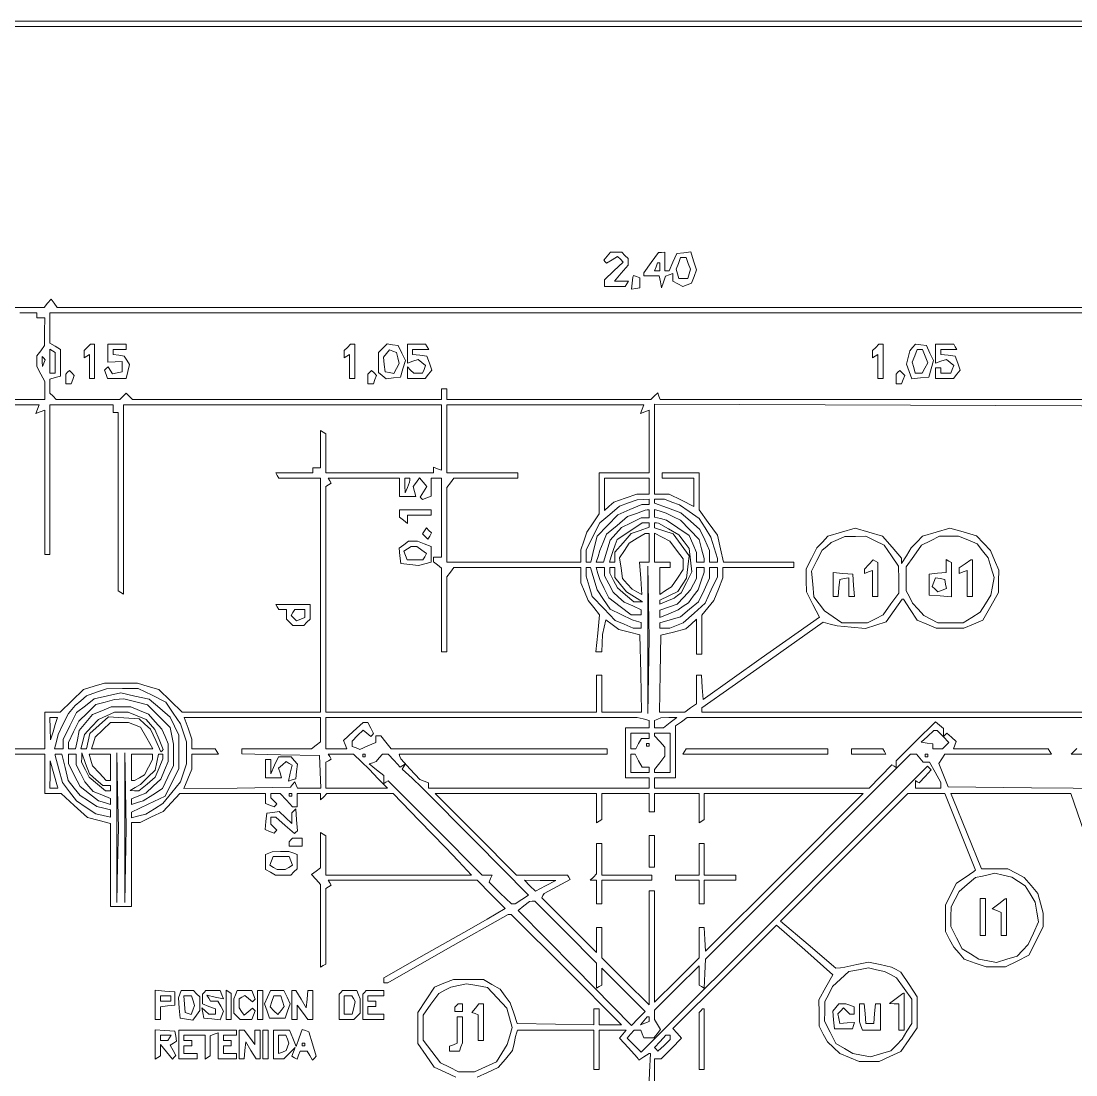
# Paper-space layout 'AN-06-DGE-026' of a CAD drawing. Header units: metres, sheet in millimetres. Extents: x 12 to 193, y 4 to 291.
# Drawn here: x 62 to 112.2, y 219.4 to 269.6 of the extents above; entities that cross this region are included whole.
import ezdxf

# ---------------------------------------------------------------- set-up
doc = ezdxf.new("R2010")
doc.units = ezdxf.units.M
doc.layers.add('DGE_CONTORNOS', color=7, linetype='Continuous', lineweight=0)
doc.layers.add('DGE_DATOS', color=7, linetype='Continuous', lineweight=0)

# ---------------------------------------------------------------- blocks, each defined once
blk = doc.blocks.new('LP_REF_DGE_MT_026')
at = {"layer": 'DGE_CONTORNOS'}
for points in [[(29.55, 147.493), (29.55, 25.344), (111.148, 25.344), (192.746, 25.344), (192.746, 147.493), (192.746, 269.642), (111.148, 269.642), (29.55, 269.642)], [(192.495, 201.684), (192.495, 133.976), (186.363, 133.976), (180.231, 133.976), (180.231, 131.348), (180.231, 128.72), (111.649, 128.72), (43.066, 128.72), (43.066, 199.056), (43.066, 269.392), (117.781, 269.392), (192.495, 269.392)], [(89.87, 258.438), (89.712, 258.247), (89.78, 258.179), (89.848, 258.111), (90.108, 258.273), (90.367, 258.435), (90.503, 258.299), (90.639, 258.163), (90.193, 257.742), (89.747, 257.322), (89.747, 257.162), (89.747, 257.002), (90.241, 257.002), (90.734, 257.002), (90.811, 257.127), (90.889, 257.252), (90.557, 257.252), (90.226, 257.252), (90.55, 257.637), (90.874, 258.022), (90.874, 258.175), (90.874, 258.328), (90.724, 258.478), (90.573, 258.629), (90.301, 258.629), (90.028, 258.629)], [(91.969, 258.137), (91.625, 257.65), (91.625, 257.576), (91.625, 257.502), (91.991, 257.502), (92.358, 257.502), (92.414, 257.221), (92.469, 256.939), (92.56, 257.212), (92.651, 257.485), (92.826, 257.552), (93.001, 257.62), (93.001, 257.44), (93.001, 257.261), (93.243, 257.132), (93.484, 257.003), (93.69, 257.082), (93.897, 257.161), (94.016, 257.475), (94.135, 257.789), (93.994, 258.216), (93.853, 258.643), (93.521, 258.604), (93.189, 258.566), (93.01, 258.159), (92.831, 257.753), (92.728, 257.753), (92.626, 257.753), (92.626, 258.191), (92.626, 258.629), (92.469, 258.626), (92.313, 258.623)], [(93.738, 258.101), (93.84, 257.824), (93.781, 257.601), (93.723, 257.377), (93.502, 257.377), (93.281, 257.377), (93.222, 257.601), (93.164, 257.824), (93.266, 258.101), (93.369, 258.378), (93.502, 258.378), (93.635, 258.378)], [(92.376, 257.94), (92.376, 257.753), (92.254, 257.753), (92.133, 257.753), (92.205, 257.94), (92.277, 258.128), (92.326, 258.128), (92.376, 258.128)], [(91.108, 257.481), (91.092, 257.44), (91.062, 257.152), (91.032, 256.865), (91.235, 256.904), (91.437, 256.942), (91.437, 257.181), (91.437, 257.419), (91.28, 257.471), (91.124, 257.523)], [(65.118, 254.098), (64.968, 253.948), (64.968, 253.778), (64.968, 253.608), (65.093, 253.685), (65.218, 253.762), (65.218, 253.192), (65.218, 252.621), (65.343, 252.621), (65.468, 252.621), (65.468, 253.435), (65.468, 254.248), (65.368, 254.248), (65.268, 254.248)], [(66.094, 253.818), (66.094, 253.388), (66.438, 253.411), (66.782, 253.435), (66.782, 253.186), (66.782, 252.938), (66.547, 252.892), (66.312, 252.847), (66.21, 253.012), (66.108, 253.177), (66.023, 253.092), (65.938, 253.008), (66.012, 252.814), (66.086, 252.621), (66.526, 252.621), (66.965, 252.621), (67.049, 252.954), (67.132, 253.286), (67.007, 253.485), (66.882, 253.685), (66.613, 253.725), (66.344, 253.765), (66.344, 253.882), (66.344, 253.998), (66.657, 253.998), (66.97, 253.998), (66.97, 254.123), (66.97, 254.248), (66.532, 254.248), (66.094, 254.248)], [(77.508, 254.098), (77.358, 253.948), (77.358, 253.778), (77.358, 253.608), (77.483, 253.685), (77.608, 253.762), (77.608, 253.192), (77.608, 252.621), (77.733, 252.621), (77.858, 252.621), (77.858, 253.435), (77.858, 254.248), (77.758, 254.248), (77.658, 254.248)], [(79.188, 254.058), (78.984, 253.855), (78.984, 253.379), (78.984, 252.902), (79.165, 252.753), (79.345, 252.603), (79.693, 252.644), (80.04, 252.684), (80.152, 253.076), (80.264, 253.468), (80.092, 253.827), (79.921, 254.186), (79.656, 254.224), (79.391, 254.262)], [(80.361, 253.802), (80.361, 253.355), (80.617, 253.437), (80.874, 253.518), (81.048, 253.373), (81.222, 253.229), (81.154, 253.05), (81.085, 252.872), (80.873, 252.872), (80.662, 252.872), (80.511, 253.022), (80.361, 253.172), (80.361, 252.897), (80.361, 252.621), (80.784, 252.621), (81.207, 252.621), (81.369, 252.817), (81.531, 253.012), (81.413, 253.348), (81.295, 253.685), (80.953, 253.725), (80.611, 253.764), (80.611, 253.881), (80.611, 253.998), (80.994, 253.998), (81.377, 253.998), (81.3, 254.123), (81.222, 254.248), (80.792, 254.248), (80.361, 254.248)], [(102.663, 254.098), (102.513, 253.948), (102.513, 253.778), (102.513, 253.608), (102.638, 253.685), (102.763, 253.762), (102.763, 253.192), (102.763, 252.621), (102.888, 252.621), (103.013, 252.621), (103.013, 253.435), (103.013, 254.248), (102.913, 254.248), (102.813, 254.248)], [(104.42, 254.097), (104.285, 253.934), (104.205, 253.617), (104.126, 253.3), (104.258, 252.953), (104.39, 252.605), (104.793, 252.645), (105.196, 252.684), (105.307, 253.076), (105.419, 253.468), (105.247, 253.827), (105.076, 254.186), (104.816, 254.223), (104.556, 254.26)], [(105.516, 253.802), (105.516, 253.355), (105.773, 253.437), (106.029, 253.518), (106.203, 253.373), (106.377, 253.229), (106.309, 253.05), (106.24, 252.872), (106.003, 252.872), (105.767, 252.872), (105.767, 252.997), (105.767, 253.122), (105.641, 253.122), (105.516, 253.122), (105.516, 252.872), (105.516, 252.621), (105.939, 252.621), (106.362, 252.621), (106.524, 252.817), (106.686, 253.012), (106.568, 253.348), (106.45, 253.685), (106.108, 253.725), (105.767, 253.764), (105.767, 253.881), (105.767, 253.998), (106.149, 253.998), (106.532, 253.998), (106.455, 254.123), (106.378, 254.248), (105.947, 254.248), (105.516, 254.248)], [(63.591, 253.365), (63.591, 252.872), (63.466, 252.872), (63.341, 252.872), (63.341, 253.442), (63.341, 254.013), (63.466, 253.935), (63.591, 253.858)], [(79.904, 253.594), (79.973, 253.332), (79.846, 253.094), (79.719, 252.856), (79.508, 252.896), (79.297, 252.936), (79.257, 253.287), (79.217, 253.638), (79.36, 253.81), (79.503, 253.983), (79.67, 253.919), (79.836, 253.856)], [(105.019, 253.677), (105.141, 253.356), (105.011, 253.114), (104.882, 252.872), (104.713, 252.872), (104.544, 252.872), (104.475, 253.135), (104.406, 253.399), (104.52, 253.699), (104.634, 253.998), (104.765, 253.998), (104.897, 253.998)], [(63.051, 253.349), (62.985, 253.184), (62.975, 253.424), (62.965, 253.664), (63.041, 253.589), (63.117, 253.513)], [(64.177, 252.915), (64.092, 252.83), (64.092, 252.6), (64.092, 252.371), (64.221, 252.371), (64.35, 252.371), (64.425, 252.567), (64.5, 252.763), (64.382, 252.882), (64.263, 253.001)], [(78.569, 252.915), (78.484, 252.83), (78.484, 252.6), (78.484, 252.371), (78.613, 252.371), (78.742, 252.371), (78.817, 252.567), (78.893, 252.763), (78.774, 252.882), (78.655, 253.001)], [(103.725, 252.915), (103.639, 252.83), (103.639, 252.6), (103.639, 252.371), (103.768, 252.371), (103.897, 252.371), (103.972, 252.567), (104.048, 252.763), (103.929, 252.882), (103.81, 253.001)], [(91.536, 251.16), (91.456, 250.951), (91.665, 251.031), (91.875, 251.112), (91.875, 249.614), (91.875, 248.116), (90.686, 248.116), (89.497, 248.116), (89.497, 247.144), (89.497, 246.171), (89.205, 245.736), (88.912, 245.3), (88.767, 244.874), (88.621, 244.449), (88.621, 244.155), (88.621, 243.861), (85.43, 243.861), (82.238, 243.861), (82.242, 245.644), (82.246, 247.427), (82.413, 247.646), (82.579, 247.865), (84.098, 247.865), (85.617, 247.865), (85.617, 247.991), (85.617, 248.116), (83.928, 248.116), (82.238, 248.116), (82.238, 249.743), (82.238, 251.37), (86.928, 251.37), (91.617, 251.37)], [(79.986, 247.427), (79.986, 246.989), (80.376, 246.989), (80.766, 246.989), (80.702, 247.234), (80.638, 247.478), (80.788, 247.683), (80.937, 247.888), (81.111, 247.679), (81.285, 247.47), (81.127, 247.217), (80.97, 246.965), (81.023, 246.912), (81.076, 246.858), (81.282, 246.937), (81.487, 247.016), (81.487, 247.441), (81.487, 247.865), (81.738, 247.865), (81.988, 247.865), (81.988, 245.988), (81.988, 244.111), (81.8, 244.111), (81.613, 244.111), (81.613, 244.001), (81.613, 243.891), (81.8, 243.735), (81.988, 243.58), (81.988, 241.593), (81.988, 239.605), (82.113, 239.605), (82.238, 239.605), (82.242, 241.389), (82.246, 243.172), (82.413, 243.391), (82.579, 243.61), (85.6, 243.61), (88.621, 243.61), (88.621, 243.25), (88.621, 242.89), (88.797, 242.468), (88.974, 242.046), (89.243, 241.703), (89.513, 241.361), (89.426, 240.483), (89.34, 239.605), (89.481, 239.605), (89.622, 239.605), (89.637, 240.012), (89.652, 240.419), (89.731, 240.766), (89.81, 241.114), (90.12, 240.892), (90.43, 240.669), (90.934, 240.538), (91.437, 240.407), (91.472, 238.567), (91.506, 236.727), (90.564, 236.727), (89.622, 236.727), (89.622, 237.603), (89.622, 238.479), (89.497, 238.479), (89.372, 238.479), (89.372, 237.603), (89.372, 236.727), (82.927, 236.727), (76.482, 236.727), (76.482, 242.101), (76.482, 247.475), (76.609, 247.554), (76.736, 247.632), (76.664, 247.749), (76.592, 247.865), (78.289, 247.865), (79.986, 247.865)], [(80.478, 247.772), (80.469, 247.678), (80.361, 247.427), (80.254, 247.177), (80.245, 247.521), (80.236, 247.865), (80.361, 247.865), (80.486, 247.865)], [(91.875, 247.49), (91.875, 247.115), (91.578, 247.115), (91.281, 247.115), (90.739, 246.924), (90.198, 246.733), (89.973, 246.529), (89.747, 246.325), (89.747, 247.095), (89.747, 247.865), (90.811, 247.865), (91.875, 247.865)], [(91.875, 246.739), (91.875, 246.614), (91.698, 246.614), (91.52, 246.614), (90.954, 246.371), (90.387, 246.128), (89.891, 245.617), (89.395, 245.106), (89.246, 244.483), (89.097, 243.861), (88.984, 243.861), (88.871, 243.861), (88.871, 244.149), (88.871, 244.437), (89.197, 245.092), (89.523, 245.746), (89.997, 246.143), (90.47, 246.541), (90.891, 246.693), (91.312, 246.845), (91.593, 246.855), (91.875, 246.864)], [(92.962, 246.732), (93.314, 246.6), (93.784, 246.277), (94.254, 245.953), (94.535, 245.503), (94.816, 245.052), (94.97, 244.55), (95.125, 244.048), (95.127, 243.954), (95.129, 243.861), (94.941, 243.861), (94.753, 243.861), (94.751, 244.142), (94.748, 244.424), (94.52, 244.925), (94.292, 245.427), (93.837, 245.827), (93.382, 246.226), (92.754, 246.45), (92.125, 246.673), (92.125, 246.768), (92.125, 246.864), (92.367, 246.864), (92.61, 246.864)], [(79.986, 246.191), (79.986, 246.019), (80.173, 245.863), (80.361, 245.707), (80.361, 245.91), (80.361, 246.113), (80.924, 246.113), (81.487, 246.113), (81.487, 246.238), (81.487, 246.364), (80.737, 246.364), (79.986, 246.364)], [(91.875, 246.176), (91.875, 245.988), (91.682, 245.988), (91.49, 245.988), (91.025, 245.75), (90.561, 245.512), (90.291, 245.218), (90.021, 244.924), (89.865, 244.392), (89.708, 243.861), (89.531, 243.861), (89.355, 243.861), (89.441, 244.142), (89.527, 244.424), (89.685, 244.811), (89.844, 245.199), (90.345, 245.619), (90.845, 246.04), (91.266, 246.192), (91.687, 246.345), (91.781, 246.354), (91.875, 246.364)], [(93.027, 246.035), (93.365, 245.863), (93.808, 245.406), (94.251, 244.95), (94.376, 244.499), (94.502, 244.048), (94.502, 243.954), (94.503, 243.861), (94.315, 243.861), (94.128, 243.861), (94.128, 244.097), (94.128, 244.332), (93.958, 244.737), (93.787, 245.142), (93.245, 245.506), (92.702, 245.871), (92.414, 245.943), (92.125, 246.015), (92.125, 246.198), (92.125, 246.381), (92.407, 246.294), (92.688, 246.207)], [(91.875, 245.638), (91.875, 245.538), (91.445, 245.383), (91.016, 245.227), (90.632, 244.79), (90.248, 244.352), (90.248, 244.107), (90.248, 243.861), (90.114, 243.861), (89.981, 243.861), (90.069, 244.142), (90.156, 244.424), (90.255, 244.687), (90.353, 244.95), (90.948, 245.344), (91.542, 245.738), (91.709, 245.738), (91.875, 245.738)], [(92.802, 245.454), (93.291, 245.175), (93.535, 244.845), (93.78, 244.515), (93.842, 243.96), (93.905, 243.404), (93.65, 242.904), (93.395, 242.405), (93.229, 242.281), (93.064, 242.157), (92.72, 242.01), (92.376, 241.864), (92.376, 241.963), (92.376, 242.062), (92.807, 242.268), (93.239, 242.474), (93.449, 242.794), (93.658, 243.113), (93.716, 243.643), (93.775, 244.173), (93.396, 244.693), (93.018, 245.212), (92.571, 245.36), (92.125, 245.507), (92.125, 245.622), (92.125, 245.738), (92.219, 245.736), (92.313, 245.734)], [(81.175, 245.362), (81.084, 245.215), (81.209, 245.09), (81.334, 244.965), (81.425, 245.112), (81.516, 245.259), (81.391, 245.384), (81.265, 245.509)], [(91.875, 244.549), (91.875, 243.861), (91.648, 243.861), (91.421, 243.861), (91.476, 243.097), (91.531, 242.333), (91.295, 242.459), (91.059, 242.586), (90.83, 242.838), (90.602, 243.09), (90.536, 243.583), (90.47, 244.076), (90.698, 244.424), (90.926, 244.772), (91.306, 245.004), (91.687, 245.236), (91.781, 245.237), (91.875, 245.237)], [(93.183, 244.443), (93.502, 244.025), (93.502, 243.773), (93.502, 243.522), (93.22, 243.11), (92.939, 242.697), (92.657, 242.513), (92.376, 242.328), (92.376, 242.969), (92.376, 243.61), (92.626, 243.61), (92.876, 243.61), (92.876, 243.735), (92.876, 243.861), (92.501, 243.861), (92.125, 243.861), (92.125, 244.552), (92.125, 245.244), (92.494, 245.053), (92.863, 244.862)], [(80.187, 244.699), (79.964, 244.537), (80.006, 244.167), (80.048, 243.798), (80.472, 243.757), (80.896, 243.717), (81.192, 243.791), (81.487, 243.865), (81.487, 244.242), (81.487, 244.618), (81.166, 244.74), (80.845, 244.862), (80.627, 244.862), (80.409, 244.862)], [(102.633, 244.887), (103.065, 244.674), (103.411, 244.173), (103.756, 243.673), (103.76, 243.035), (103.764, 242.396), (103.391, 241.881), (103.018, 241.367), (102.647, 241.174), (102.275, 240.982), (101.661, 240.982), (101.048, 240.982), (100.634, 241.264), (100.22, 241.545), (99.972, 241.88), (99.724, 242.215), (99.666, 242.828), (99.607, 243.441), (99.862, 243.941), (100.117, 244.441), (100.332, 244.62), (100.547, 244.799), (100.873, 244.946), (101.199, 245.092), (101.699, 245.096), (102.2, 245.1)], [(107.054, 244.928), (107.496, 244.743), (107.757, 244.41), (108.019, 244.077), (108.161, 243.605), (108.302, 243.134), (108.223, 242.715), (108.144, 242.296), (107.895, 241.888), (107.646, 241.48), (107.238, 241.232), (106.83, 240.983), (106.23, 240.983), (105.629, 240.982), (105.291, 241.158), (104.953, 241.334), (104.687, 241.627), (104.421, 241.921), (104.27, 242.214), (104.119, 242.506), (104.119, 243.077), (104.119, 243.648), (104.479, 244.161), (104.838, 244.674), (105.271, 244.887), (105.704, 245.1), (106.158, 245.106), (106.612, 245.112)], [(81.045, 244.443), (81.275, 244.274), (81.186, 244.13), (81.097, 243.986), (80.725, 243.986), (80.353, 243.986), (80.276, 244.186), (80.2, 244.386), (80.374, 244.497), (80.549, 244.608), (80.681, 244.61), (80.814, 244.612)], [(91.843, 238.455), (91.805, 236.664), (91.805, 240.169), (91.805, 243.673), (91.843, 241.96), (91.882, 240.246)], [(102.342, 243.754), (102.137, 243.528), (102.137, 243.431), (102.137, 243.333), (102.325, 243.405), (102.513, 243.477), (102.513, 242.855), (102.513, 242.234), (102.638, 242.234), (102.763, 242.234), (102.763, 243.04), (102.763, 243.846), (102.655, 243.913), (102.546, 243.98)], [(106.017, 243.688), (106.017, 243.376), (105.61, 243.337), (105.203, 243.297), (105.203, 242.797), (105.203, 242.296), (105.735, 242.258), (106.267, 242.219), (106.267, 243.033), (106.267, 243.846), (106.142, 243.923), (106.017, 244.001)], [(106.921, 243.791), (106.643, 243.596), (106.643, 243.465), (106.643, 243.333), (106.83, 243.405), (107.018, 243.477), (107.018, 242.855), (107.018, 242.234), (107.143, 242.234), (107.268, 242.234), (107.268, 243.11), (107.268, 243.986), (107.234, 243.986), (107.199, 243.986)], [(89.237, 243.078), (89.392, 242.546), (89.703, 242.09), (90.013, 241.634), (90.537, 241.377), (91.061, 241.12), (91.28, 241.055), (91.499, 240.99), (91.499, 240.861), (91.499, 240.732), (91.308, 240.732), (91.116, 240.732), (90.689, 240.91), (90.261, 241.089), (89.711, 241.664), (89.16, 242.239), (89.016, 242.72), (88.871, 243.201), (88.871, 243.406), (88.871, 243.61), (88.977, 243.61), (89.082, 243.61)], [(89.747, 243.416), (89.747, 243.222), (89.951, 242.829), (90.154, 242.436), (90.42, 242.203), (90.686, 241.97), (91.093, 241.787), (91.499, 241.604), (91.499, 241.481), (91.499, 241.358), (91.259, 241.358), (91.018, 241.358), (90.488, 241.764), (89.957, 242.171), (89.739, 242.609), (89.52, 243.047), (89.438, 243.329), (89.355, 243.61), (89.551, 243.61), (89.747, 243.61)], [(90.248, 243.377), (90.248, 243.143), (90.518, 242.8), (90.789, 242.456), (91.176, 242.22), (91.562, 241.984), (91.353, 241.984), (91.143, 241.983), (90.754, 242.311), (90.364, 242.639), (90.181, 242.993), (89.998, 243.348), (89.998, 243.479), (89.998, 243.61), (90.123, 243.61), (90.248, 243.61)], [(94.503, 243.504), (94.503, 243.397), (94.358, 242.972), (94.213, 242.546), (93.978, 242.242), (93.743, 241.938), (93.5, 241.767), (93.257, 241.597), (92.816, 241.413), (92.376, 241.229), (92.376, 241.409), (92.376, 241.588), (92.793, 241.726), (93.21, 241.864), (93.529, 242.205), (93.847, 242.546), (93.987, 242.82), (94.128, 243.093), (94.128, 243.352), (94.128, 243.61), (94.315, 243.61), (94.503, 243.61)], [(95.128, 243.391), (95.126, 243.172), (94.834, 242.546), (94.542, 241.921), (94.016, 241.446), (93.489, 240.971), (93.174, 240.851), (92.86, 240.732), (92.618, 240.732), (92.376, 240.732), (92.376, 240.852), (92.376, 240.972), (92.869, 241.12), (93.363, 241.268), (93.792, 241.622), (94.222, 241.976), (94.488, 242.541), (94.753, 243.107), (94.753, 243.359), (94.753, 243.61), (94.941, 243.61), (95.129, 243.61)], [(100.635, 242.804), (100.635, 242.234), (100.753, 242.234), (100.87, 242.234), (100.909, 242.639), (100.948, 243.045), (101.167, 243.087), (101.386, 243.128), (101.386, 242.681), (101.386, 242.234), (101.519, 242.234), (101.651, 242.234), (101.613, 242.765), (101.574, 243.297), (101.105, 243.336), (100.635, 243.375)], [(105.993, 242.826), (106.035, 242.608), (105.83, 242.529), (105.625, 242.451), (105.491, 242.584), (105.358, 242.717), (105.437, 242.923), (105.516, 243.128), (105.733, 243.086), (105.951, 243.044)], [(74.166, 241.733), (74.244, 241.608), (74.424, 241.608), (74.604, 241.608), (74.604, 241.383), (74.604, 241.157), (74.754, 241.007), (74.905, 240.857), (75.167, 240.857), (75.43, 240.857), (75.58, 241.007), (75.731, 241.157), (75.731, 241.508), (75.731, 241.858), (74.91, 241.858), (74.089, 241.858)], [(75.48, 241.416), (75.48, 241.225), (75.284, 241.149), (75.088, 241.074), (74.957, 241.205), (74.826, 241.336), (74.91, 241.472), (74.994, 241.608), (75.237, 241.608), (75.48, 241.608)], [(68.2, 237.528), (68.853, 237.203), (69.206, 236.683), (69.559, 236.164), (69.704, 235.738), (69.849, 235.313), (69.849, 234.787), (69.849, 234.261), (69.705, 233.836), (69.562, 233.41), (69.142, 232.889), (68.722, 232.367), (68.315, 232.116), (67.909, 231.865), (67.565, 231.78), (67.22, 231.694), (67.22, 231.826), (67.22, 231.958), (68.023, 232.341), (68.826, 232.725), (69.15, 233.374), (69.473, 234.023), (69.473, 234.824), (69.473, 235.625), (69.269, 236.055), (69.065, 236.485), (68.565, 236.913), (68.064, 237.342), (67.388, 237.493), (66.713, 237.644), (66.083, 237.499), (65.453, 237.353), (65.029, 237.03), (64.604, 236.706), (64.286, 236.066), (63.967, 235.426), (63.967, 235.2), (63.967, 234.975), (63.765, 234.975), (63.564, 234.975), (63.647, 235.319), (63.731, 235.663), (63.976, 236.164), (64.221, 236.664), (64.378, 236.852), (64.534, 237.04), (64.805, 237.271), (65.076, 237.502), (65.554, 237.672), (66.031, 237.842), (66.789, 237.848), (67.547, 237.853)], [(67.422, 237.211), (67.985, 237.069), (68.524, 236.53), (69.063, 235.99), (69.143, 235.592), (69.223, 235.194), (69.223, 234.686), (69.223, 234.178), (68.957, 233.629), (68.692, 233.081), (68.238, 232.788), (67.784, 232.496), (67.502, 232.413), (67.22, 232.33), (67.22, 232.466), (67.22, 232.603), (67.565, 232.733), (67.909, 232.863), (68.263, 233.199), (68.618, 233.535), (68.795, 233.957), (68.973, 234.38), (68.973, 234.796), (68.973, 235.213), (68.824, 235.563), (68.675, 235.913), (68.354, 236.268), (68.034, 236.622), (67.612, 236.8), (67.19, 236.977), (66.72, 236.977), (66.25, 236.977), (65.811, 236.794), (65.373, 236.611), (65.05, 236.227), (64.727, 235.843), (64.646, 235.409), (64.564, 234.975), (64.391, 234.975), (64.217, 234.975), (64.217, 235.123), (64.217, 235.271), (64.466, 235.785), (64.715, 236.3), (65.123, 236.691), (65.531, 237.083), (65.969, 237.207), (66.407, 237.33), (66.633, 237.341), (66.859, 237.353)], [(67.489, 236.549), (67.914, 236.372), (68.126, 236.138), (68.337, 235.904), (68.537, 235.426), (68.737, 234.948), (68.677, 234.888), (68.618, 234.829), (68.375, 235.371), (68.133, 235.913), (67.86, 236.156), (67.586, 236.399), (66.86, 236.451), (66.134, 236.504), (65.685, 236.109), (65.236, 235.715), (65.154, 235.345), (65.073, 234.975), (64.944, 234.975), (64.815, 234.975), (64.9, 235.319), (64.986, 235.663), (65.321, 236.022), (65.656, 236.382), (66.031, 236.549), (66.407, 236.717), (66.736, 236.722), (67.065, 236.727)], [(63.594, 236.132), (63.486, 235.788), (63.423, 235.6), (63.361, 235.413), (63.351, 235.945), (63.341, 236.477), (63.522, 236.477), (63.703, 236.477)], [(67.369, 236.116), (67.658, 236.006), (67.948, 235.49), (68.238, 234.975), (66.782, 234.975), (65.326, 234.975), (65.407, 235.256), (65.488, 235.538), (65.856, 235.882), (66.223, 236.226), (66.651, 236.226), (67.079, 236.226)], [(76.231, 235.896), (76.231, 235.315), (76.012, 235.149), (75.793, 234.983), (74.135, 234.979), (72.477, 234.975), (72.477, 234.853), (72.477, 234.731), (74.323, 234.696), (76.169, 234.662), (76.206, 233.88), (76.243, 233.097), (75.684, 233.097), (75.126, 233.097), (75.062, 233.254), (74.999, 233.41), (74.895, 233.276), (74.792, 233.143), (72.252, 233.111), (69.713, 233.08), (69.906, 233.542), (70.099, 234.004), (70.099, 234.364), (70.099, 234.724), (70.732, 234.724), (71.365, 234.724), (71.288, 234.85), (71.21, 234.975), (70.655, 234.975), (70.099, 234.975), (70.099, 235.209), (70.099, 235.444), (69.917, 235.96), (69.735, 236.477), (72.983, 236.477), (76.231, 236.477)], [(91.593, 236.398), (91.875, 236.322), (91.875, 236.149), (91.875, 235.976), (91.312, 235.976), (90.749, 235.976), (90.749, 234.787), (90.749, 233.598), (91.312, 233.598), (91.875, 233.598), (91.875, 233.348), (91.875, 233.097), (86.619, 233.097), (81.362, 233.097), (81.362, 233.227), (81.362, 233.356), (81.156, 233.435), (80.949, 233.514), (80.499, 234.009), (80.048, 234.504), (80.007, 234.614), (79.965, 234.724), (84.919, 234.724), (89.873, 234.724), (89.873, 234.85), (89.873, 234.975), (84.728, 234.975), (79.584, 234.975), (79.338, 235.288), (79.091, 235.6), (78.975, 235.6), (78.859, 235.6), (78.859, 235.443), (78.859, 235.286), (78.48, 235.118), (78.101, 234.951), (77.917, 235.021), (77.733, 235.092), (77.733, 235.221), (77.733, 235.35), (77.992, 235.609), (78.25, 235.868), (78.433, 235.716), (78.615, 235.565), (78.685, 235.635), (78.754, 235.704), (78.615, 235.965), (78.475, 236.226), (78.361, 236.226), (78.248, 236.226), (77.784, 235.802), (77.32, 235.377), (77.398, 235.176), (77.475, 234.975), (76.978, 234.975), (76.482, 234.975), (76.482, 235.726), (76.482, 236.477), (83.897, 236.475), (91.312, 236.473)], [(92.876, 236.226), (92.563, 235.982), (92.344, 235.979), (92.125, 235.976), (92.125, 236.153), (92.125, 236.331), (92.282, 236.394), (92.438, 236.457), (92.814, 236.464), (93.189, 236.471)], [(91.875, 235.6), (91.875, 235.475), (91.692, 235.475), (91.508, 235.475), (91.374, 235.225), (91.24, 234.975), (91.12, 234.975), (90.999, 234.975), (90.999, 235.35), (90.999, 235.726), (91.437, 235.726), (91.875, 235.726)], [(92.876, 234.787), (92.876, 233.848), (92.501, 233.848), (92.125, 233.848), (92.125, 233.922), (92.125, 233.997), (92.376, 234.315), (92.626, 234.633), (92.626, 234.843), (92.626, 235.053), (92.376, 235.321), (92.125, 235.59), (92.125, 235.658), (92.125, 235.726), (92.501, 235.726), (92.876, 235.726)], [(105.869, 235.562), (106.14, 235.273), (105.991, 235.124), (105.842, 234.975), (105.616, 234.975), (105.391, 234.975), (105.391, 235.091), (105.391, 235.208), (105.112, 235.248), (104.832, 235.288), (105.135, 235.569), (105.438, 235.851), (105.518, 235.851), (105.598, 235.851)], [(91.875, 235.162), (91.875, 235.1), (91.812, 235.1), (91.75, 235.1), (91.75, 235.162), (91.75, 235.225), (91.812, 235.225), (91.875, 235.225)], [(64.057, 234.093), (64.207, 233.461), (64.494, 233.11), (64.78, 232.759), (65.178, 232.495), (65.576, 232.231), (65.898, 232.15), (66.219, 232.069), (66.219, 231.893), (66.219, 231.716), (65.875, 231.795), (65.531, 231.875), (65.066, 232.187), (64.6, 232.5), (64.269, 232.934), (63.939, 233.368), (63.766, 234.015), (63.594, 234.662), (63.593, 234.693), (63.591, 234.724), (63.749, 234.724), (63.907, 234.724)], [(64.592, 234.468), (64.592, 234.211), (64.795, 233.811), (64.998, 233.41), (65.199, 233.181), (65.401, 232.952), (65.81, 232.781), (66.219, 232.61), (66.219, 232.47), (66.219, 232.33), (65.938, 232.413), (65.656, 232.496), (65.218, 232.835), (64.78, 233.175), (64.498, 233.726), (64.217, 234.277), (64.217, 234.501), (64.217, 234.724), (64.405, 234.724), (64.592, 234.724)], [(65.538, 233.504), (65.858, 233.223), (66.038, 233.223), (66.219, 233.223), (66.219, 233.097), (66.219, 232.972), (66.104, 232.972), (65.988, 232.972), (65.599, 233.3), (65.209, 233.628), (65.026, 233.982), (64.843, 234.337), (64.851, 234.562), (64.86, 234.787), (65.04, 234.286), (65.219, 233.786)], [(66.219, 234.099), (66.219, 233.473), (66.117, 233.473), (66.016, 233.473), (65.694, 233.817), (65.371, 234.161), (65.286, 234.443), (65.201, 234.724), (65.71, 234.724), (66.219, 234.724)], [(66.563, 229.437), (66.525, 227.653), (66.525, 231.22), (66.525, 234.787), (66.563, 233.004), (66.602, 231.22)], [(66.939, 229.437), (66.9, 227.653), (66.9, 231.22), (66.9, 234.787), (66.939, 233.004), (66.977, 231.22)], [(68.722, 234.615), (68.722, 234.505), (68.539, 234.066), (68.356, 233.628), (67.966, 233.3), (67.577, 232.972), (67.367, 232.98), (67.158, 232.987), (67.403, 233.136), (67.649, 233.285), (67.999, 233.621), (68.35, 233.957), (68.426, 234.341), (68.503, 234.724), (68.613, 234.724), (68.722, 234.724)], [(68.222, 234.593), (68.222, 234.462), (68.033, 234.096), (67.844, 233.731), (67.603, 233.602), (67.362, 233.473), (67.291, 233.473), (67.22, 233.473), (67.22, 234.099), (67.22, 234.724), (67.721, 234.724), (68.222, 234.724)], [(74.04, 234.193), (73.863, 233.786), (73.858, 234.13), (73.853, 234.474), (73.728, 234.474), (73.603, 234.474), (73.603, 234.036), (73.603, 233.598), (73.987, 233.598), (74.371, 233.598), (74.297, 233.831), (74.223, 234.063), (74.408, 234.217), (74.593, 234.371), (74.731, 234.285), (74.869, 234.2), (74.786, 233.822), (74.703, 233.443), (74.873, 233.499), (75.042, 233.555), (75.083, 233.897), (75.123, 234.239), (74.973, 234.419), (74.824, 234.599), (74.52, 234.599), (74.217, 234.599)], [(78.171, 234.364), (78.546, 234.012), (78.978, 233.555), (79.409, 233.097), (77.945, 233.097), (76.482, 233.097), (76.482, 233.716), (76.482, 234.334), (76.609, 234.413), (76.736, 234.491), (76.664, 234.608), (76.592, 234.724), (77.194, 234.721), (77.796, 234.717)], [(78.359, 234.662), (78.359, 234.599), (78.296, 234.599), (78.234, 234.599), (78.234, 234.662), (78.234, 234.724), (78.296, 234.724), (78.359, 234.724)], [(79.732, 234.415), (80.022, 234.106), (80.148, 234.184), (80.275, 234.262), (80.196, 234.135), (80.118, 234.008), (80.584, 233.574), (81.049, 233.139), (83.591, 230.572), (86.132, 228.004), (85.816, 227.797), (85.501, 227.591), (85.408, 227.591), (85.314, 227.591), (84.788, 228.107), (84.261, 228.624), (84.327, 228.796), (84.393, 228.967), (84.159, 228.967), (83.925, 228.967), (81.682, 231.213), (79.439, 233.459), (79.337, 233.396), (79.235, 233.333), (79.235, 233.519), (79.235, 233.705), (78.891, 233.981), (78.546, 234.258), (78.71, 234.316), (78.873, 234.374), (79.023, 234.545), (79.172, 234.715), (79.307, 234.72), (79.441, 234.724)], [(104.765, 234.537), (104.921, 234.349), (105.071, 234.349), (105.22, 234.349), (105.493, 233.863), (105.767, 233.376), (105.767, 233.237), (105.767, 233.097), (105.162, 233.097), (104.557, 233.097), (104.557, 233.28), (104.557, 233.462), (104.643, 233.409), (104.729, 233.355), (105.019, 233.664), (105.309, 233.973), (105.22, 234.061), (105.131, 234.15), (98.316, 227.337), (91.502, 220.523), (91.167, 220.858), (90.831, 221.194), (90.993, 221.388), (91.155, 221.583), (91.314, 221.583), (91.473, 221.583), (91.545, 221.396), (91.617, 221.208), (91.856, 221.208), (92.095, 221.208), (92.259, 221.406), (92.423, 221.604), (92.274, 221.842), (92.125, 222.081), (92.125, 222.304), (92.125, 222.528), (93.189, 223.586), (94.253, 224.644), (94.253, 224.185), (94.253, 223.726), (94.372, 223.652), (94.49, 223.579), (94.528, 224.27), (94.566, 224.961), (99.443, 229.843), (104.321, 234.724), (104.465, 234.724), (104.61, 234.724)], [(91.374, 234.412), (91.542, 234.099), (91.708, 234.099), (91.875, 234.099), (91.875, 233.974), (91.875, 233.848), (91.437, 233.848), (90.999, 233.848), (90.999, 234.286), (90.999, 234.724), (91.103, 234.724), (91.207, 234.724)], [(93.564, 234.85), (93.487, 234.724), (96.936, 234.724), (100.385, 234.724), (100.385, 234.85), (100.385, 234.975), (97.013, 234.975), (93.642, 234.975)], [(101.511, 234.85), (101.511, 234.724), (102.332, 234.724), (103.153, 234.724), (103.076, 234.85), (102.999, 234.975), (102.255, 234.975), (101.511, 234.975)], [(105.141, 234.662), (105.141, 234.599), (105.078, 234.599), (105.016, 234.599), (105.016, 234.662), (105.016, 234.724), (105.078, 234.724), (105.141, 234.724)], [(63.711, 233.129), (63.716, 233.097), (63.528, 233.097), (63.341, 233.097), (63.349, 233.754), (63.358, 234.412), (63.531, 233.786), (63.705, 233.16)], [(74.855, 232.785), (74.855, 232.722), (74.792, 232.722), (74.729, 232.722), (74.729, 232.785), (74.729, 232.847), (74.792, 232.847), (74.855, 232.847)], [(89.372, 232.151), (89.372, 231.456), (89.497, 231.533), (89.622, 231.61), (89.622, 232.229), (89.622, 232.847), (90.749, 232.847), (91.875, 232.847), (91.875, 232.409), (91.875, 231.971), (92, 231.971), (92.125, 231.971), (92.125, 232.409), (92.125, 232.847), (93.189, 232.847), (94.253, 232.847), (94.253, 232.151), (94.253, 231.456), (94.378, 231.533), (94.503, 231.61), (94.503, 232.229), (94.503, 232.847), (98.288, 232.847), (102.073, 232.847), (98.319, 229.091), (94.566, 225.334), (94.528, 225.899), (94.489, 226.464), (94.371, 226.464), (94.253, 226.464), (94.253, 225.742), (94.253, 225.02), (93.189, 223.961), (92.125, 222.903), (92.125, 225.56), (92.125, 228.216), (92, 228.216), (91.875, 228.216), (91.875, 225.497), (91.875, 222.778), (90.749, 223.899), (89.622, 225.02), (89.622, 225.742), (89.622, 226.464), (89.497, 226.464), (89.372, 226.464), (89.372, 225.872), (89.372, 225.28), (88.064, 226.583), (86.757, 227.886), (86.817, 227.983), (86.877, 228.08), (87.495, 228.416), (88.113, 228.753), (88.047, 228.86), (87.981, 228.967), (86.766, 228.967), (85.552, 228.967), (83.615, 230.907), (81.678, 232.847), (85.525, 232.847), (89.372, 232.847)], [(74.948, 232.025), (74.855, 231.929), (74.855, 231.678), (74.855, 231.427), (74.554, 231.709), (74.253, 231.992), (73.959, 231.95), (73.666, 231.908), (73.628, 231.518), (73.59, 231.127), (73.802, 231.045), (74.014, 230.964), (74.082, 231.032), (74.15, 231.099), (74.001, 231.247), (73.853, 231.395), (73.853, 231.558), (73.853, 231.721), (73.974, 231.721), (74.095, 231.721), (74.542, 231.329), (74.988, 230.937), (75.054, 231.003), (75.121, 231.069), (75.081, 231.594), (75.042, 232.12)], [(74.813, 230.636), (74.729, 230.553), (74.729, 230.448), (74.729, 230.344), (75.042, 230.344), (75.355, 230.344), (75.355, 230.532), (75.355, 230.72), (75.126, 230.72), (74.896, 230.72)], [(91.875, 230.094), (91.875, 229.343), (92, 229.343), (92.125, 229.343), (92.125, 230.094), (92.125, 230.845), (92, 230.845), (91.875, 230.845)], [(73.759, 230.011), (73.603, 229.948), (73.603, 229.587), (73.603, 229.226), (73.845, 229.097), (74.087, 228.967), (74.446, 228.967), (74.804, 228.967), (74.955, 229.118), (75.105, 229.268), (75.105, 229.605), (75.105, 229.942), (74.907, 230.018), (74.709, 230.094), (74.312, 230.084), (73.916, 230.074)], [(89.372, 229.743), (89.372, 229.017), (89.222, 228.867), (89.072, 228.717), (89.222, 228.717), (89.372, 228.717), (89.372, 228.154), (89.372, 227.591), (89.497, 227.591), (89.622, 227.591), (89.622, 228.154), (89.622, 228.717), (90.811, 228.717), (92, 228.717), (92, 228.842), (92, 228.967), (90.811, 228.967), (89.622, 228.967), (89.622, 229.718), (89.622, 230.469), (89.497, 230.469), (89.372, 230.469)], [(94.253, 229.718), (94.253, 228.967), (93.69, 228.967), (93.126, 228.967), (93.126, 228.842), (93.126, 228.717), (93.69, 228.717), (94.253, 228.717), (94.253, 228.154), (94.253, 227.591), (94.378, 227.591), (94.503, 227.591), (94.503, 228.154), (94.503, 228.717), (95.254, 228.717), (96.005, 228.717), (96.005, 228.842), (96.005, 228.967), (95.254, 228.967), (94.503, 228.967), (94.503, 229.718), (94.503, 230.469), (94.378, 230.469), (94.253, 230.469)], [(74.814, 229.643), (74.891, 229.443), (74.716, 229.332), (74.542, 229.222), (74.354, 229.222), (74.166, 229.222), (73.992, 229.332), (73.817, 229.443), (73.894, 229.643), (73.971, 229.843), (74.354, 229.843), (74.737, 229.843)], [(86.946, 228.45), (86.461, 228.194), (86.199, 228.455), (85.937, 228.717), (86.685, 228.712), (87.432, 228.706)], [(109.467, 228.66), (109.783, 228.453), (110.02, 228.064), (110.257, 227.674), (110.337, 227.203), (110.416, 226.731), (110.172, 226.191), (109.928, 225.651), (109.661, 225.374), (109.395, 225.098), (108.907, 224.951), (108.419, 224.805), (108, 224.884), (107.581, 224.963), (107.18, 225.208), (106.778, 225.453), (106.508, 225.982), (106.238, 226.511), (106.245, 226.979), (106.251, 227.447), (106.442, 227.817), (106.634, 228.187), (107.023, 228.514), (107.413, 228.842), (107.747, 228.916), (108.082, 228.989), (108.207, 229.02), (108.332, 229.051), (108.742, 228.959), (109.151, 228.867)], [(87.903, 226.243), (89.372, 224.771), (89.372, 224.171), (89.372, 223.571), (89.497, 223.648), (89.622, 223.726), (89.622, 224.124), (89.622, 224.523), (90.653, 223.492), (91.683, 222.461), (91.356, 222.133), (91.028, 221.806), (88.33, 224.542), (85.633, 227.278), (85.907, 227.494), (86.181, 227.71), (86.308, 227.713), (86.435, 227.716)], [(107.644, 226.965), (107.644, 226.089), (107.769, 226.089), (107.894, 226.089), (107.894, 226.965), (107.894, 227.841), (107.769, 227.841), (107.644, 227.841)], [(108.521, 227.596), (108.209, 227.356), (108.427, 227.272), (108.645, 227.188), (108.645, 226.639), (108.645, 226.089), (108.77, 226.089), (108.895, 226.089), (108.895, 226.965), (108.895, 227.841), (108.864, 227.838), (108.833, 227.835)], [(103.364, 224.225), (103.647, 224.073), (104.018, 223.561), (104.39, 223.048), (104.389, 222.472), (104.389, 221.896), (104.154, 221.521), (103.919, 221.145), (103.654, 220.869), (103.388, 220.592), (102.9, 220.446), (102.412, 220.299), (101.993, 220.379), (101.574, 220.458), (101.172, 220.703), (100.771, 220.948), (100.501, 221.477), (100.231, 222.005), (100.238, 222.474), (100.244, 222.942), (100.429, 223.295), (100.613, 223.648), (100.995, 224.011), (101.377, 224.375), (101.851, 224.456), (102.325, 224.538), (102.703, 224.457), (103.082, 224.376)], [(84.633, 223.113), (85.096, 222.616), (85.222, 222.162), (85.347, 221.709), (85.233, 221.302), (85.119, 220.895), (84.865, 220.481), (84.611, 220.067), (84.082, 219.827), (83.552, 219.586), (83.177, 219.59), (82.802, 219.593), (82.369, 219.806), (81.937, 220.019), (81.524, 220.561), (81.112, 221.102), (81.112, 221.699), (81.112, 222.297), (81.484, 222.81), (81.855, 223.322), (82.141, 223.476), (82.426, 223.629), (82.802, 223.708), (83.177, 223.787), (83.673, 223.698), (84.17, 223.609)], [(68.347, 222.78), (68.347, 222.084), (68.472, 222.084), (68.597, 222.084), (68.597, 222.389), (68.597, 222.693), (68.941, 222.733), (69.285, 222.772), (69.285, 223.085), (69.285, 223.398), (68.816, 223.437), (68.347, 223.476)], [(69.098, 223.085), (69.098, 222.96), (68.847, 222.96), (68.597, 222.96), (68.597, 223.085), (68.597, 223.21), (68.847, 223.21), (69.098, 223.21)], [(69.523, 223.286), (69.456, 223.112), (69.496, 222.629), (69.536, 222.147), (69.842, 222.103), (70.147, 222.06), (70.311, 222.284), (70.474, 222.507), (70.474, 222.834), (70.474, 223.16), (70.324, 223.31), (70.174, 223.461), (69.882, 223.461), (69.59, 223.461)], [(70.156, 222.978), (70.23, 222.745), (70.149, 222.534), (70.068, 222.324), (69.927, 222.37), (69.786, 222.416), (69.747, 222.813), (69.708, 223.21), (69.895, 223.21), (70.082, 223.21)], [(70.683, 223.377), (70.599, 223.294), (70.599, 223.061), (70.599, 222.829), (70.912, 222.71), (71.225, 222.591), (71.225, 222.463), (71.225, 222.334), (71.063, 222.334), (70.9, 222.334), (70.737, 222.491), (70.575, 222.647), (70.62, 222.397), (70.664, 222.147), (71.054, 222.109), (71.444, 222.07), (71.522, 222.274), (71.6, 222.478), (71.471, 222.719), (71.342, 222.96), (71.166, 222.96), (70.99, 222.96), (70.904, 223.099), (70.818, 223.237), (71.209, 223.151), (71.6, 223.065), (71.525, 223.263), (71.449, 223.461), (71.108, 223.461), (70.766, 223.461)], [(71.726, 222.78), (71.726, 222.084), (71.851, 222.084), (71.976, 222.084), (71.976, 222.702), (71.976, 223.321), (71.851, 223.398), (71.726, 223.475)], [(72.177, 223.263), (72.101, 223.065), (72.101, 222.725), (72.101, 222.384), (72.251, 222.234), (72.402, 222.084), (72.676, 222.084), (72.951, 222.084), (73.029, 222.29), (73.108, 222.495), (73.046, 222.558), (72.983, 222.62), (72.783, 222.454), (72.583, 222.288), (72.469, 222.467), (72.355, 222.647), (72.353, 222.859), (72.352, 223.07), (72.482, 223.151), (72.613, 223.232), (72.798, 223.078), (72.983, 222.924), (73.046, 222.987), (73.108, 223.049), (73.029, 223.255), (72.951, 223.461), (72.602, 223.461), (72.253, 223.461)], [(73.228, 222.772), (73.228, 222.084), (73.353, 222.084), (73.478, 222.084), (73.478, 222.772), (73.478, 223.461), (73.353, 223.461), (73.228, 223.461)], [(73.703, 223.143), (73.558, 222.825), (73.678, 222.486), (73.797, 222.147), (74.166, 222.147), (74.536, 222.147), (74.655, 222.486), (74.774, 222.825), (74.629, 223.143), (74.484, 223.461), (74.166, 223.461), (73.848, 223.461)], [(74.418, 222.954), (74.5, 222.698), (74.344, 222.51), (74.188, 222.322), (74.008, 222.502), (73.828, 222.682), (73.911, 222.946), (73.995, 223.21), (74.166, 223.21), (74.337, 223.21)], [(74.855, 222.772), (74.855, 222.084), (74.98, 222.084), (75.105, 222.084), (75.109, 222.428), (75.113, 222.772), (75.37, 222.428), (75.626, 222.084), (75.741, 222.084), (75.856, 222.084), (75.856, 222.772), (75.856, 223.461), (75.739, 223.461), (75.621, 223.461), (75.582, 223.054), (75.543, 222.647), (75.297, 223.054), (75.051, 223.461), (74.953, 223.461), (74.855, 223.461)], [(77.191, 223.377), (77.107, 223.294), (77.107, 222.689), (77.107, 222.084), (77.458, 222.084), (77.808, 222.084), (77.958, 222.234), (78.108, 222.384), (78.108, 222.725), (78.108, 223.065), (78.032, 223.263), (77.957, 223.461), (77.615, 223.461), (77.274, 223.461)], [(77.8, 223.078), (77.882, 222.946), (77.805, 222.64), (77.728, 222.334), (77.543, 222.334), (77.358, 222.334), (77.358, 222.772), (77.358, 223.21), (77.538, 223.21), (77.718, 223.21)], [(78.317, 223.377), (78.234, 223.294), (78.234, 222.689), (78.234, 222.084), (78.734, 222.084), (79.235, 222.084), (79.235, 222.209), (79.235, 222.334), (78.859, 222.334), (78.484, 222.334), (78.484, 222.522), (78.484, 222.71), (78.672, 222.71), (78.859, 222.71), (78.859, 222.835), (78.859, 222.96), (78.672, 222.96), (78.484, 222.96), (78.484, 223.085), (78.484, 223.21), (78.859, 223.21), (79.235, 223.21), (79.235, 223.335), (79.235, 223.461), (78.818, 223.461), (78.4, 223.461)], [(103.639, 223.085), (103.326, 222.84), (103.545, 222.838), (103.764, 222.835), (103.764, 222.209), (103.764, 221.583), (103.889, 221.583), (104.014, 221.583), (104.014, 222.459), (104.014, 223.335), (103.983, 223.333), (103.952, 223.33)], [(82.697, 222.751), (82.614, 222.668), (82.614, 222.564), (82.614, 222.459), (82.802, 222.459), (82.989, 222.459), (82.989, 222.647), (82.989, 222.835), (82.885, 222.835), (82.781, 222.835)], [(83.599, 222.627), (83.427, 222.419), (83.584, 222.366), (83.74, 222.313), (83.74, 221.698), (83.74, 221.083), (83.865, 221.083), (83.99, 221.083), (83.99, 221.959), (83.99, 222.835), (83.881, 222.835), (83.771, 222.835)], [(94.336, 222.501), (94.253, 222.418), (94.253, 221.062), (94.253, 219.706), (94.378, 219.706), (94.503, 219.706), (94.503, 221.145), (94.503, 222.585), (94.461, 222.585), (94.42, 222.585)], [(100.767, 222.655), (100.618, 222.476), (100.658, 222.061), (100.698, 221.646), (101.126, 221.646), (101.553, 221.646), (101.603, 221.796), (101.653, 221.946), (101.306, 221.921), (100.958, 221.896), (100.91, 222.129), (100.862, 222.361), (100.999, 222.498), (101.136, 222.635), (101.286, 222.484), (101.436, 222.334), (101.537, 222.334), (101.637, 222.334), (101.637, 222.509), (101.637, 222.683), (101.439, 222.759), (101.241, 222.835), (101.079, 222.835), (100.916, 222.835)], [(101.887, 222.407), (101.887, 221.979), (101.963, 221.781), (102.039, 221.583), (102.463, 221.583), (102.888, 221.583), (102.888, 222.209), (102.888, 222.835), (102.771, 222.835), (102.653, 222.835), (102.614, 222.366), (102.575, 221.896), (102.388, 221.896), (102.2, 221.896), (102.161, 222.366), (102.122, 222.835), (102.005, 222.835), (101.887, 222.835)], [(82.739, 221.579), (82.739, 220.95), (82.551, 220.878), (82.364, 220.806), (82.364, 220.694), (82.364, 220.582), (82.6, 220.582), (82.837, 220.582), (82.913, 220.78), (82.989, 220.978), (82.989, 221.594), (82.989, 222.209), (82.864, 222.209), (82.739, 222.209)], [(91.875, 222.097), (91.875, 221.986), (91.67, 221.907), (91.464, 221.828), (91.622, 222.019), (91.78, 222.209), (91.828, 222.209), (91.875, 222.209)], [(68.347, 220.895), (68.347, 220.192), (68.472, 220.269), (68.597, 220.347), (68.602, 220.621), (68.606, 220.895), (68.89, 220.548), (69.175, 220.2), (69.257, 220.283), (69.339, 220.365), (69.205, 220.615), (69.072, 220.864), (69.222, 220.957), (69.373, 221.05), (69.328, 221.285), (69.283, 221.521), (68.815, 221.56), (68.347, 221.598)], [(69.473, 220.895), (69.473, 220.207), (69.911, 220.207), (70.349, 220.207), (70.349, 220.332), (70.349, 220.457), (70.036, 220.457), (69.723, 220.457), (69.723, 220.645), (69.723, 220.832), (69.911, 220.832), (70.099, 220.832), (70.099, 220.958), (70.099, 221.083), (69.911, 221.083), (69.723, 221.083), (69.723, 221.208), (69.723, 221.333), (70.224, 221.333), (70.725, 221.333), (70.725, 220.762), (70.725, 220.192), (70.85, 220.269), (70.975, 220.347), (70.975, 220.826), (70.975, 221.306), (71.163, 221.378), (71.35, 221.45), (71.35, 220.829), (71.35, 220.207), (71.788, 220.207), (72.226, 220.207), (72.226, 220.332), (72.226, 220.457), (71.914, 220.457), (71.601, 220.457), (71.601, 220.645), (71.601, 220.832), (71.788, 220.832), (71.976, 220.832), (71.976, 220.958), (71.976, 221.083), (71.788, 221.083), (71.601, 221.083), (71.601, 221.208), (71.601, 221.333), (71.914, 221.333), (72.226, 221.333), (72.226, 221.458), (72.226, 221.583), (70.85, 221.583), (69.473, 221.583)], [(72.352, 220.895), (72.352, 220.207), (72.469, 220.207), (72.586, 220.207), (72.625, 220.613), (72.664, 221.02), (72.91, 220.613), (73.156, 220.207), (73.255, 220.207), (73.353, 220.207), (73.353, 220.895), (73.353, 221.583), (73.228, 221.583), (73.102, 221.583), (73.098, 221.239), (73.095, 220.895), (72.838, 221.239), (72.581, 221.583), (72.466, 221.583), (72.352, 221.583)], [(73.478, 220.895), (73.478, 220.207), (73.603, 220.207), (73.728, 220.207), (73.728, 220.895), (73.728, 221.583), (73.603, 221.583), (73.478, 221.583)], [(73.979, 220.895), (73.979, 220.207), (74.229, 220.207), (74.479, 220.207), (74.751, 220.479), (75.023, 220.751), (74.944, 220.545), (74.865, 220.34), (74.986, 220.265), (75.107, 220.191), (75.182, 220.386), (75.257, 220.582), (75.425, 220.582), (75.593, 220.582), (75.715, 220.364), (75.837, 220.146), (75.931, 220.24), (76.024, 220.334), (75.843, 220.918), (75.661, 221.502), (75.506, 221.554), (75.35, 221.606), (75.21, 221.204), (75.07, 220.802), (74.906, 221.193), (74.741, 221.583), (74.36, 221.583), (73.979, 221.583)], [(69.035, 221.208), (68.958, 221.083), (68.777, 221.083), (68.597, 221.083), (68.597, 221.208), (68.597, 221.333), (68.855, 221.333), (69.112, 221.333)], [(74.65, 221.145), (74.722, 220.958), (74.653, 220.78), (74.585, 220.601), (74.407, 220.533), (74.229, 220.465), (74.229, 220.899), (74.229, 221.333), (74.403, 221.333), (74.577, 221.333)], [(92.876, 221.23), (92.876, 221.126), (92.585, 220.853), (92.294, 220.58), (92.209, 220.666), (92.123, 220.751), (92.396, 221.042), (92.669, 221.333), (92.773, 221.333), (92.876, 221.333)], [(75.48, 220.895), (75.48, 220.832), (75.418, 220.832), (75.355, 220.832), (75.355, 220.895), (75.355, 220.958), (75.418, 220.958), (75.48, 220.958)]]:
    blk.add_lwpolyline(points, close=True, dxfattribs=at)
for points in [[(61.909, 255.75), (62.715, 255.75), (62.715, 255.625), (62.715, 255.5), (62.903, 255.5), (63.09, 255.5), (63.086, 254.843), (63.083, 254.186), (62.899, 253.943), (62.715, 253.7), (62.716, 253.442), (62.717, 253.184), (62.904, 252.826), (63.09, 252.468), (63.09, 252.044), (63.09, 251.62), (61.025, 251.62)], [(60.896, 251.37), (62.832, 251.37), (62.752, 251.16), (62.672, 250.951), (62.881, 251.031), (63.09, 251.112), (63.09, 247.674), (63.09, 244.236), (63.216, 244.236), (63.341, 244.236), (63.341, 247.803), (63.341, 251.37), (64.843, 251.37), (66.344, 251.37), (66.344, 251.182), (66.344, 250.994), (66.47, 250.994), (66.595, 250.994), (66.595, 246.746), (66.595, 242.499), (66.72, 242.421), (66.845, 242.344), (66.845, 246.857), (66.845, 251.37), (74.417, 251.37), (81.988, 251.37), (81.988, 249.809), (81.988, 248.249), (81.8, 248.321), (81.613, 248.393), (81.613, 248.254), (81.613, 248.116), (79.047, 248.116), (76.482, 248.116), (76.482, 249.047), (76.482, 249.978), (76.356, 250.056), (76.231, 250.133), (76.231, 249.25), (76.231, 248.366), (76.043, 248.366), (75.856, 248.366), (75.856, 248.241), (75.856, 248.116), (74.972, 248.116), (74.089, 248.116), (74.166, 247.991), (74.244, 247.865), (75.237, 247.865), (76.231, 247.865), (76.231, 242.296), (76.231, 236.727), (72.937, 236.727), (69.643, 236.727), (69.084, 237.262), (68.526, 237.798), (68.015, 237.951), (67.504, 238.104), (66.72, 238.104), (65.935, 238.104), (65.439, 237.955), (64.942, 237.806), (64.387, 237.266), (63.832, 236.727), (63.461, 236.727), (63.09, 236.727), (63.09, 235.851), (63.09, 234.975), (57.271, 234.975)], [(57.389, 234.724), (63.09, 234.724), (63.09, 233.786), (63.09, 232.847), (63.479, 232.847), (63.867, 232.847), (64.5, 232.278), (65.133, 231.709), (65.676, 231.564), (66.219, 231.419), (66.219, 229.442), (66.219, 227.466), (66.72, 227.466), (67.22, 227.466), (67.22, 229.468), (67.22, 231.47), (67.431, 231.47), (67.642, 231.47), (68.183, 231.732), (68.724, 231.994), (69.126, 232.421), (69.528, 232.847), (71.566, 232.847), (73.603, 232.847), (73.603, 232.61), (73.603, 232.373), (73.809, 232.294), (74.014, 232.215), (74.082, 232.283), (74.15, 232.351), (74.001, 232.499), (73.853, 232.647), (73.853, 232.747), (73.853, 232.847), (74.082, 232.847), (74.31, 232.847), (74.604, 232.534), (74.898, 232.221), (75.002, 232.221), (75.105, 232.221), (75.105, 232.534), (75.105, 232.847), (75.668, 232.847), (76.231, 232.847), (76.231, 232.697), (76.231, 232.547), (76.381, 232.697), (76.532, 232.847), (78.104, 232.847), (79.677, 232.847), (80.928, 231.564), (82.179, 230.281), (82.798, 229.624), (83.418, 228.967), (79.95, 228.967), (76.482, 228.967), (76.482, 229.899), (76.482, 230.83), (76.356, 230.907), (76.231, 230.985), (76.231, 230.146), (76.231, 229.308), (76.014, 229.149), (75.796, 228.99), (76.014, 228.75), (76.231, 228.51), (76.231, 226.541), (76.231, 224.572), (76.356, 224.65), (76.482, 224.727), (76.482, 226.527), (76.482, 228.327), (76.609, 228.405), (76.736, 228.484), (76.664, 228.601), (76.592, 228.717), (80.139, 228.717), (83.686, 228.717), (84.353, 228.042), (85.019, 227.367), (84.161, 226.868), (83.302, 226.37), (81.268, 225.22), (79.235, 224.071), (79.235, 223.954), (79.235, 223.836), (79.329, 223.837), (79.423, 223.838), (82.29, 225.464), (85.158, 227.09), (85.232, 227.09), (85.307, 227.09), (87.933, 224.462), (90.559, 221.834), (90.028, 221.834), (89.497, 221.834), (89.497, 222.209), (89.497, 222.585), (89.372, 222.585), (89.247, 222.585), (89.247, 222.206), (89.247, 221.827), (87.42, 221.862), (85.594, 221.896), (85.424, 222.39), (85.255, 222.883), (85.016, 223.203), (84.778, 223.523), (84.381, 223.755), (83.985, 223.988), (83.268, 223.992), (82.551, 223.996), (82.104, 223.807), (81.657, 223.617), (81.259, 223.017), (80.862, 222.417), (80.862, 221.678), (80.862, 220.94), (81.252, 220.373), (81.642, 219.806), (82.159, 219.571), (82.676, 219.336)], [(83.678, 219.336), (84.183, 219.566), (84.689, 219.796), (85.028, 220.199), (85.367, 220.601), (85.44, 220.936), (85.513, 221.27), (85.561, 221.427), (85.61, 221.583), (87.428, 221.583), (89.247, 221.583), (89.247, 220.645), (89.247, 219.706), (89.372, 219.706), (89.497, 219.706), (89.497, 220.645), (89.497, 221.583), (90.138, 221.583), (90.779, 221.583), (90.619, 221.391), (90.459, 221.198), (90.885, 220.735), (91.312, 220.272), (91.349, 220.213), (91.386, 220.154), (91.629, 220.305), (91.872, 220.457), (91.905, 220.457), (91.938, 220.458), (91.896, 219.581), (91.854, 218.705)], [(92.125, 218.705), (92.125, 219.456), (92.125, 220.207), (92.288, 220.207), (92.45, 220.207), (92.936, 220.704), (93.421, 221.202), (93.215, 221.429), (93.01, 221.657), (95.477, 224.118), (97.945, 226.579), (99.282, 225.396), (100.619, 224.213), (100.287, 223.62), (99.956, 223.027), (99.965, 222.396), (99.974, 221.765), (100.168, 221.392), (100.361, 221.02), (100.657, 220.745), (100.952, 220.469), (101.415, 220.275), (101.879, 220.082), (102.352, 220.084), (102.826, 220.087), (103.343, 220.322), (103.86, 220.557), (104.25, 221.124), (104.64, 221.691), (104.64, 222.429), (104.64, 223.167), (104.251, 223.755), (103.862, 224.343), (103.641, 224.461), (103.42, 224.579), (102.873, 224.699), (102.325, 224.82), (101.762, 224.696), (101.199, 224.573), (100.983, 224.549), (100.768, 224.524), (99.449, 225.649), (98.131, 226.773), (101.165, 229.81), (104.2, 232.847), (105.077, 232.845), (105.954, 232.842), (106.688, 231.023), (107.422, 229.204), (107.376, 229.17), (107.331, 229.137), (106.921, 228.854), (106.512, 228.571), (106.246, 228.051), (105.981, 227.531), (105.981, 226.901), (105.981, 226.271), (106.184, 225.898), (106.387, 225.526), (106.631, 225.242), (106.874, 224.958), (107.4, 224.773), (107.926, 224.587), (108.384, 224.587), (108.842, 224.587), (109.401, 224.869), (109.959, 225.15), (110.303, 225.83), (110.647, 226.509), (110.647, 226.831), (110.646, 227.153), (110.517, 227.618), (110.387, 228.084), (110.065, 228.467), (109.742, 228.851), (109.353, 229.052), (108.964, 229.253), (108.333, 229.253), (107.703, 229.253), (107.016, 230.944), (106.33, 232.634), (106.288, 232.741), (106.246, 232.847), (109.104, 232.847), (111.961, 232.846), (113.235, 229.123)], [(114.248, 236.727), (104.313, 236.727), (94.378, 236.727), (94.378, 236.826), (94.378, 236.926), (97.268, 238.966), (100.158, 241.007), (100.491, 240.919), (100.823, 240.831), (101.502, 240.769), (102.181, 240.706), (102.668, 240.867), (103.156, 241.028), (103.544, 241.568), (103.932, 242.108), (103.956, 242.108), (103.981, 242.108), (104.312, 241.609), (104.642, 241.11), (105.094, 240.921), (105.547, 240.732), (106.205, 240.732), (106.862, 240.732), (107.314, 240.92), (107.765, 241.109), (108.141, 241.765), (108.518, 242.421), (108.519, 242.957), (108.52, 243.493), (108.326, 243.958), (108.131, 244.424), (107.797, 244.773), (107.463, 245.121), (106.829, 245.306), (106.195, 245.49), (105.543, 245.296), (104.892, 245.103), (104.626, 244.826), (104.36, 244.549), (104.125, 244.173), (103.89, 243.798), (103.89, 243.932), (103.889, 244.066), (103.442, 244.588), (102.995, 245.11), (102.343, 245.3), (101.69, 245.49), (101.038, 245.296), (100.386, 245.103), (100.124, 244.826), (99.863, 244.549), (99.604, 244.048), (99.346, 243.548), (99.354, 243.003), (99.362, 242.458), (99.677, 241.851), (99.992, 241.244), (97.216, 239.288), (94.441, 237.333), (94.402, 237.906), (94.364, 238.479), (94.246, 238.479), (94.128, 238.479), (94.128, 237.798), (94.128, 237.117), (93.849, 236.922), (93.571, 236.727), (92.97, 236.727), (92.369, 236.727), (92.403, 238.559), (92.438, 240.391), (93.033, 240.542), (93.627, 240.693), (93.877, 240.92), (94.128, 241.146), (94.128, 240.313), (94.128, 239.48), (94.253, 239.48), (94.378, 239.48), (94.378, 240.409), (94.378, 241.338), (94.669, 241.692), (94.96, 242.046), (95.17, 242.58), (95.379, 243.115), (95.379, 243.363), (95.379, 243.61), (97.069, 243.61), (98.758, 243.61), (98.758, 243.735), (98.758, 243.861), (97.09, 243.861), (95.422, 243.861), (95.273, 244.506), (95.124, 245.151), (94.688, 245.758), (94.253, 246.364), (94.253, 247.24), (94.253, 248.116), (93.377, 248.116), (92.501, 248.116), (92.501, 247.991), (92.501, 247.865), (93.252, 247.865), (94.002, 247.865), (94.002, 247.194), (94.002, 246.523), (93.418, 246.819), (92.834, 247.115), (92.479, 247.115), (92.125, 247.115), (92.125, 249.257), (92.125, 251.399), (104.323, 251.351), (116.522, 251.303)], [(120.452, 256), (92.067, 256), (63.681, 256), (63.536, 256.199), (63.39, 256.398), (63.225, 256.199), (63.06, 256), (62.004, 256), (60.948, 256)], [(116.98, 251.62), (104.688, 251.62), (92.396, 251.62), (92.339, 251.777), (92.282, 251.933), (92.116, 251.777), (91.95, 251.62), (87.094, 251.62), (82.238, 251.62), (82.238, 251.87), (82.238, 252.121), (82.113, 252.121), (81.988, 252.121), (81.988, 251.87), (81.988, 251.62), (74.629, 251.62), (67.27, 251.62), (67.12, 251.77), (66.97, 251.92), (66.82, 251.77), (66.67, 251.62), (65.155, 251.62), (63.641, 251.62), (63.491, 251.77), (63.341, 251.92), (63.341, 252.256), (63.341, 252.592), (63.591, 252.658), (63.841, 252.723), (63.841, 253.359), (63.841, 253.996), (63.591, 254.152), (63.341, 254.308), (63.341, 255.029), (63.341, 255.75), (91.759, 255.75), (120.177, 255.75)], [(112.249, 234.999), (112.111, 234.862), (111.974, 234.724), (112.802, 234.724)], [(114.055, 233.094), (110.083, 233.127), (106.112, 233.16), (105.893, 233.72), (105.674, 234.28), (105.813, 234.502), (105.952, 234.724), (108.495, 234.724), (111.038, 234.724), (110.96, 234.85), (110.883, 234.975), (108.624, 234.975), (106.366, 234.975), (106.433, 235.151), (106.501, 235.327), (106.28, 235.526), (106.059, 235.726), (105.975, 235.642), (105.892, 235.559), (105.892, 235.752), (105.892, 235.945), (105.702, 236.103), (105.512, 236.26), (104.577, 235.336), (103.642, 234.412), (103.64, 234.248), (103.639, 234.084), (103.537, 234.147), (103.435, 234.21), (102.895, 233.654), (102.356, 233.097), (97.241, 233.097), (92.125, 233.097), (92.125, 233.348), (92.125, 233.598), (92.626, 233.598), (93.126, 233.598), (93.126, 234.834), (93.126, 236.071), (93.408, 236.267), (93.69, 236.463), (103.833, 236.47), (113.976, 236.477)]]:
    blk.add_lwpolyline(points, dxfattribs=at)

psp = doc.layouts.new('AN-06-DGE-026')

# ---------------------------------------------------------------- block references
at = {"layer": 'DGE_DATOS'}
psp.add_blockref('LP_REF_DGE_MT_026', (0, 0), dxfattribs=at)

doc.saveas('drawing.dxf')
